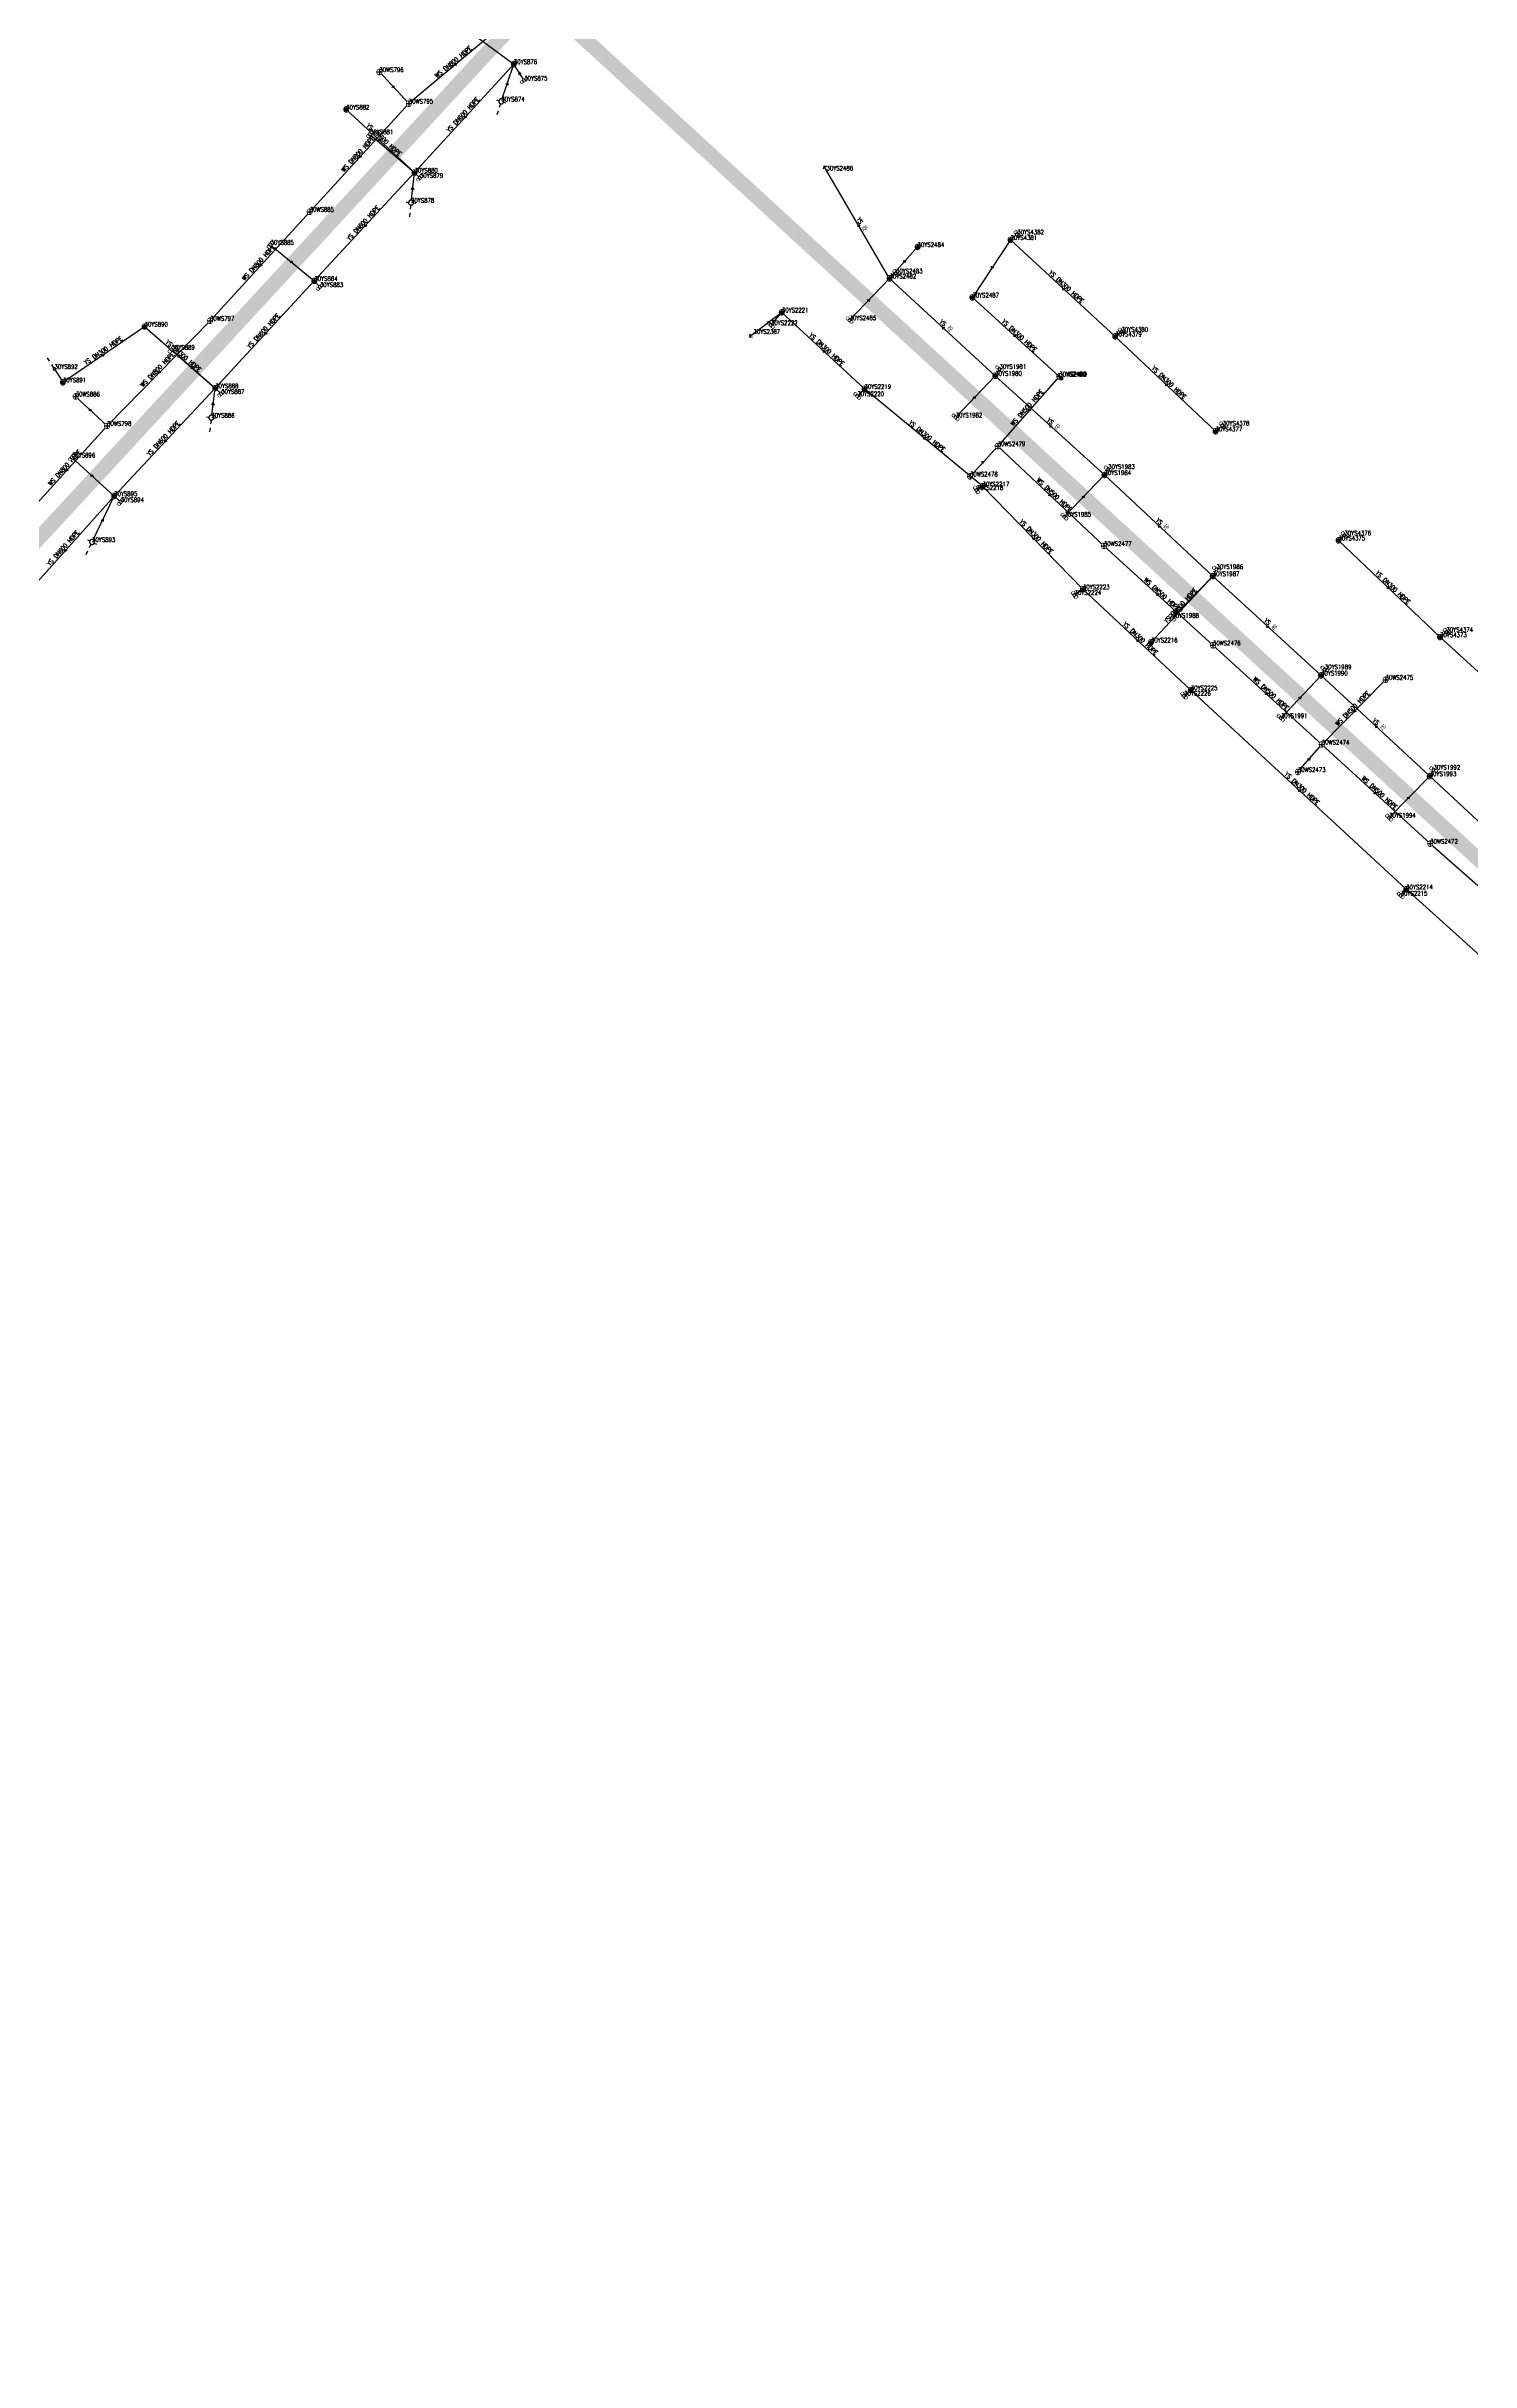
# Model space of a CAD drawing. Extents: x 78813 to 99477, y 2421021 to 2448125.
# Drawn here: x 86662.5 to 86952.1, y 2432917.2 to 2433387.9 of the extents above; entities that cross this region are included whole.
import ezdxf
from ezdxf.enums import TextEntityAlignment as Align

# ---------------------------------------------------------------- set-up
doc = ezdxf.new("R2010")
doc.units = 0
doc.set_wipeout_variables(frame=1)
doc.layers.get('0').update_dxf_attribs({"linetype": 'CONTINUOUS'})
for name, color, linetype in [('DX_WS', 16, 'CONTINUOUS'), ('DX_YS', 42, 'CONTINUOUS'), ('道路', 5, 'CONTINUOUS')]:
    doc.layers.add(name, color=color, linetype=linetype)
for name, color, linetype, true_color in [('WSLINE', 7, 'CONTINUOUS', 0x7f0000), ('YSANNEXE', 7, 'CONTINUOUS', 0xcc9900), ('YSLINE', 7, 'CONTINUOUS', 0xcc9900)]:
    doc.layers.add(name, color=color, linetype=linetype, true_color=true_color)
doc.styles.add('CcNameZT', font='txt.SHX', dxfattribs={"width": 0.8, "bigfont": 'HZTXT.SHX'})
doc.styles.get("Standard").update_dxf_attribs({"font": 'txt.shx', "bigfont": 'hztxt.shx'})

# ---------------------------------------------------------------- blocks, each defined once
blk = doc.blocks.new('PS污水井')
blk.add_lwpolyline([(1, 0), (1, 0.07), (0.99, 0.14), (0.98, 0.21), (0.96, 0.28), (0.94, 0.34), (0.91, 0.41), (0.88, 0.47), (0.85, 0.53), (0.81, 0.59), (0.77, 0.64), (0.72, 0.69), (0.67, 0.74), (0.62, 0.79), (0.56, 0.83), (0.5, 0.87), (0.44, 0.9), (0.37, 0.93), (0.31, 0.95), (0.24, 0.97), (0.17, 0.98), (0.1, 0.99), (0.03, 1), (-0.03, 1), (-0.1, 0.99), (-0.17, 0.98), (-0.24, 0.97), (-0.31, 0.95), (-0.37, 0.93), (-0.44, 0.9), (-0.5, 0.87), (-0.56, 0.83), (-0.62, 0.79), (-0.67, 0.74), (-0.72, 0.69), (-0.77, 0.64), (-0.81, 0.59), (-0.85, 0.53), (-0.88, 0.47), (-0.91, 0.41), (-0.94, 0.34), (-0.96, 0.28), (-0.98, 0.21), (-0.99, 0.14), (-1, 0.07), (-1, 0), (-1, -0.07), (-0.99, -0.14), (-0.98, -0.21), (-0.96, -0.28), (-0.94, -0.34), (-0.91, -0.41), (-0.88, -0.47), (-0.85, -0.53), (-0.81, -0.59), (-0.77, -0.64), (-0.72, -0.69), (-0.67, -0.74), (-0.62, -0.79), (-0.56, -0.83), (-0.5, -0.87), (-0.44, -0.9), (-0.37, -0.93), (-0.31, -0.95), (-0.24, -0.97), (-0.17, -0.98), (-0.1, -0.99), (-0.03, -1), (0.03, -1), (0.1, -0.99), (0.17, -0.98), (0.24, -0.97), (0.31, -0.95), (0.37, -0.93), (0.44, -0.9), (0.5, -0.87), (0.56, -0.83), (0.62, -0.79), (0.67, -0.74), (0.72, -0.69), (0.77, -0.64), (0.81, -0.59), (0.85, -0.53), (0.88, -0.47), (0.91, -0.41), (0.94, -0.34), (0.96, -0.28), (0.98, -0.21), (0.99, -0.14), (1, 0)], close=True)
blk.add_wipeout([(1, 0), (1, 0.07), (0.99, 0.14), (0.98, 0.21), (0.96, 0.28), (0.94, 0.34), (0.91, 0.41), (0.88, 0.47), (0.85, 0.53), (0.81, 0.59), (0.77, 0.64), (0.72, 0.69), (0.67, 0.74), (0.62, 0.79), (0.56, 0.83), (0.5, 0.87), (0.44, 0.9), (0.37, 0.93), (0.31, 0.95), (0.24, 0.97), (0.17, 0.98), (0.1, 0.99), (0.03, 1), (-0.03, 1), (-0.1, 0.99), (-0.17, 0.98), (-0.24, 0.97), (-0.31, 0.95), (-0.37, 0.93), (-0.44, 0.9), (-0.5, 0.87), (-0.56, 0.83), (-0.62, 0.79), (-0.67, 0.74), (-0.72, 0.69), (-0.77, 0.64), (-0.81, 0.59), (-0.85, 0.53), (-0.88, 0.47), (-0.91, 0.41), (-0.94, 0.34), (-0.96, 0.28), (-0.98, 0.21), (-0.99, 0.14), (-1, 0.07), (-1, 0), (-1, -0.07), (-0.99, -0.14), (-0.98, -0.21), (-0.96, -0.28), (-0.94, -0.34), (-0.91, -0.41), (-0.88, -0.47), (-0.85, -0.53), (-0.81, -0.59), (-0.77, -0.64), (-0.72, -0.69), (-0.67, -0.74), (-0.62, -0.79), (-0.56, -0.83), (-0.5, -0.87), (-0.44, -0.9), (-0.37, -0.93), (-0.31, -0.95), (-0.24, -0.97), (-0.17, -0.98), (-0.1, -0.99), (-0.03, -1), (0.03, -1), (0.1, -0.99), (0.17, -0.98), (0.24, -0.97), (0.31, -0.95), (0.37, -0.93), (0.44, -0.9), (0.5, -0.87), (0.56, -0.83), (0.62, -0.79), (0.67, -0.74), (0.72, -0.69), (0.77, -0.64), (0.81, -0.59), (0.85, -0.53), (0.88, -0.47), (0.91, -0.41), (0.94, -0.34), (0.96, -0.28), (0.98, -0.21), (0.99, -0.14)])
for p, q in [((-1, 0), (0, 0)), ((0, 1), (0, 0)), ((0, 0), (0, -1)), ((0, 0), (1, 0))]:
    blk.add_line(p, q)
blk = doc.blocks.new('LX')
for p, q in [((-0.866, 0.5), (0, 0)), ((0, 0), (-0.866, -0.5))]:
    blk.add_line(p, q)
blk = doc.blocks.new('PS出水口')
for points in [[(0, 0), (1.97, 0)], [(1.15, -0.88), (1.97, 0), (1.11, 0.93)]]:
    blk.add_lwpolyline(points)
blk = doc.blocks.new('PS雨水井')
blk.add_lwpolyline([(1, 0), (1, 0.07), (0.99, 0.14), (0.98, 0.21), (0.96, 0.28), (0.94, 0.34), (0.91, 0.41), (0.88, 0.47), (0.85, 0.53), (0.81, 0.59), (0.77, 0.64), (0.72, 0.69), (0.67, 0.74), (0.62, 0.79), (0.56, 0.83), (0.5, 0.87), (0.44, 0.9), (0.37, 0.93), (0.31, 0.95), (0.24, 0.97), (0.17, 0.98), (0.1, 0.99), (0.03, 1), (-0.03, 1), (-0.1, 0.99), (-0.17, 0.98), (-0.24, 0.97), (-0.31, 0.95), (-0.37, 0.93), (-0.44, 0.9), (-0.5, 0.87), (-0.56, 0.83), (-0.62, 0.79), (-0.67, 0.74), (-0.72, 0.69), (-0.77, 0.64), (-0.81, 0.59), (-0.85, 0.53), (-0.88, 0.47), (-0.91, 0.41), (-0.94, 0.34), (-0.96, 0.28), (-0.98, 0.21), (-0.99, 0.14), (-1, 0.07), (-1, 0), (-1, -0.07), (-0.99, -0.14), (-0.98, -0.21), (-0.96, -0.28), (-0.94, -0.34), (-0.91, -0.41), (-0.88, -0.47), (-0.85, -0.53), (-0.81, -0.59), (-0.77, -0.64), (-0.72, -0.69), (-0.67, -0.74), (-0.62, -0.79), (-0.56, -0.83), (-0.5, -0.87), (-0.44, -0.9), (-0.37, -0.93), (-0.31, -0.95), (-0.24, -0.97), (-0.17, -0.98), (-0.1, -0.99), (-0.03, -1), (0.03, -1), (0.1, -0.99), (0.17, -0.98), (0.24, -0.97), (0.31, -0.95), (0.37, -0.93), (0.44, -0.9), (0.5, -0.87), (0.56, -0.83), (0.62, -0.79), (0.67, -0.74), (0.72, -0.69), (0.77, -0.64), (0.81, -0.59), (0.85, -0.53), (0.88, -0.47), (0.91, -0.41), (0.94, -0.34), (0.96, -0.28), (0.98, -0.21), (0.99, -0.14), (1, 0)], close=True)
blk.add_wipeout([(1, 0), (1, 0.07), (0.99, 0.14), (0.98, 0.21), (0.96, 0.28), (0.94, 0.34), (0.91, 0.41), (0.88, 0.47), (0.85, 0.53), (0.81, 0.59), (0.77, 0.64), (0.72, 0.69), (0.67, 0.74), (0.62, 0.79), (0.56, 0.83), (0.5, 0.87), (0.44, 0.9), (0.37, 0.93), (0.31, 0.95), (0.24, 0.97), (0.17, 0.98), (0.1, 0.99), (0.03, 1), (-0.03, 1), (-0.1, 0.99), (-0.17, 0.98), (-0.24, 0.97), (-0.31, 0.95), (-0.37, 0.93), (-0.44, 0.9), (-0.5, 0.87), (-0.56, 0.83), (-0.62, 0.79), (-0.67, 0.74), (-0.72, 0.69), (-0.77, 0.64), (-0.81, 0.59), (-0.85, 0.53), (-0.88, 0.47), (-0.91, 0.41), (-0.94, 0.34), (-0.96, 0.28), (-0.98, 0.21), (-0.99, 0.14), (-1, 0.07), (-1, 0), (-1, -0.07), (-0.99, -0.14), (-0.98, -0.21), (-0.96, -0.28), (-0.94, -0.34), (-0.91, -0.41), (-0.88, -0.47), (-0.85, -0.53), (-0.81, -0.59), (-0.77, -0.64), (-0.72, -0.69), (-0.67, -0.74), (-0.62, -0.79), (-0.56, -0.83), (-0.5, -0.87), (-0.44, -0.9), (-0.37, -0.93), (-0.31, -0.95), (-0.24, -0.97), (-0.17, -0.98), (-0.1, -0.99), (-0.03, -1), (0.03, -1), (0.1, -0.99), (0.17, -0.98), (0.24, -0.97), (0.31, -0.95), (0.37, -0.93), (0.44, -0.9), (0.5, -0.87), (0.56, -0.83), (0.62, -0.79), (0.67, -0.74), (0.72, -0.69), (0.77, -0.64), (0.81, -0.59), (0.85, -0.53), (0.88, -0.47), (0.91, -0.41), (0.94, -0.34), (0.96, -0.28), (0.98, -0.21), (0.99, -0.14)])
for p, q in [((-1, 0), (0, 0)), ((-0.88, 0.48), (0, 0.47)), ((0, 1), (0, 0)), ((0, 0.47), (0.88, 0.47)), ((0, 0), (0, -1)), ((0, 0), (1, 0)), ((-0.88, -0.48), (0, -0.48)), ((0, -0.48), (0.88, -0.48))]:
    blk.add_line(p, q)
blk = doc.blocks.new('PS雨篦')
blk.add_lwpolyline([(-1.5, 0.5), (0, 0.5), (1.5, 0.5), (1.5, -0.5), (0, -0.5), (-1.5, -0.5)], close=True)
blk.add_wipeout([(-1.5, 0.5), (0, 0.5), (1.5, 0.5), (1.5, -0.5), (0, -0.5), (-1.5, -0.5)])
for p, q in [((-0.51, -0.5), (-0.51, 0.5)), ((0.49, -0.5), (0.49, 0.5))]:
    blk.add_line(p, q)
blk = doc.blocks.new('PS预留口')
blk.add_lwpolyline([(4.2, 0), (5.8, 0)])
blk.add_wipeout([(1, 0), (1, 0.07), (0.99, 0.14), (0.98, 0.21), (0.96, 0.28), (0.94, 0.34), (0.91, 0.41), (0.88, 0.47), (0.85, 0.53), (0.81, 0.59), (0.77, 0.64), (0.72, 0.69), (0.67, 0.74), (0.62, 0.79), (0.56, 0.83), (0.5, 0.87), (0.44, 0.9), (0.37, 0.93), (0.31, 0.95), (0.24, 0.97), (0.17, 0.98), (0.1, 0.99), (0.03, 1), (-0.03, 1), (-0.1, 0.99), (-0.17, 0.98), (-0.24, 0.97), (-0.31, 0.95), (-0.37, 0.93), (-0.44, 0.9), (-0.5, 0.87), (-0.56, 0.83), (-0.62, 0.79), (-0.67, 0.74), (-0.72, 0.69), (-0.77, 0.64), (-0.81, 0.59), (-0.85, 0.53), (-0.88, 0.47), (-0.91, 0.41), (-0.94, 0.34), (-0.96, 0.28), (-0.98, 0.21), (-0.99, 0.14), (-1, 0.07), (-1, 0), (-1, -0.07), (-0.99, -0.14), (-0.98, -0.21), (-0.96, -0.28), (-0.94, -0.34), (-0.91, -0.41), (-0.88, -0.47), (-0.85, -0.53), (-0.81, -0.59), (-0.77, -0.64), (-0.72, -0.69), (-0.67, -0.74), (-0.62, -0.79), (-0.56, -0.83), (-0.5, -0.87), (-0.44, -0.9), (-0.37, -0.93), (-0.31, -0.95), (-0.24, -0.97), (-0.17, -0.98), (-0.1, -0.99), (-0.03, -1), (0.03, -1), (0.1, -0.99), (0.17, -0.98), (0.24, -0.97), (0.31, -0.95), (0.37, -0.93), (0.44, -0.9), (0.5, -0.87), (0.56, -0.83), (0.62, -0.79), (0.67, -0.74), (0.72, -0.69), (0.77, -0.64), (0.81, -0.59), (0.85, -0.53), (0.88, -0.47), (0.91, -0.41), (0.94, -0.34), (0.96, -0.28), (0.98, -0.21), (0.99, -0.14)])
blk.add_line((1, 0), (2.6, 0))
blk.add_lwpolyline([(1, 0), (1, 0.07), (0.99, 0.14), (0.98, 0.21), (0.96, 0.28), (0.94, 0.34), (0.91, 0.41), (0.88, 0.47), (0.85, 0.53), (0.81, 0.59), (0.77, 0.64), (0.72, 0.69), (0.67, 0.74), (0.62, 0.79), (0.56, 0.83), (0.5, 0.87), (0.44, 0.9), (0.37, 0.93), (0.31, 0.95), (0.24, 0.97), (0.17, 0.98), (0.1, 0.99), (0.03, 1), (-0.03, 1), (-0.1, 0.99), (-0.17, 0.98), (-0.24, 0.97), (-0.31, 0.95), (-0.37, 0.93), (-0.44, 0.9), (-0.5, 0.87), (-0.56, 0.83), (-0.62, 0.79), (-0.67, 0.74), (-0.72, 0.69), (-0.77, 0.64), (-0.81, 0.59), (-0.85, 0.53), (-0.88, 0.47), (-0.91, 0.41), (-0.94, 0.34), (-0.96, 0.28), (-0.98, 0.21), (-0.99, 0.14), (-1, 0.07), (-1, 0), (-1, -0.07), (-0.99, -0.14), (-0.98, -0.21), (-0.96, -0.28), (-0.94, -0.34), (-0.91, -0.41), (-0.88, -0.47), (-0.85, -0.53), (-0.81, -0.59), (-0.77, -0.64), (-0.72, -0.69), (-0.67, -0.74), (-0.62, -0.79), (-0.56, -0.83), (-0.5, -0.87), (-0.44, -0.9), (-0.37, -0.93), (-0.31, -0.95), (-0.24, -0.97), (-0.17, -0.98), (-0.1, -0.99), (-0.03, -1), (0.03, -1), (0.1, -0.99), (0.17, -0.98), (0.24, -0.97), (0.31, -0.95), (0.37, -0.93), (0.44, -0.9), (0.5, -0.87), (0.56, -0.83), (0.62, -0.79), (0.67, -0.74), (0.72, -0.69), (0.77, -0.64), (0.81, -0.59), (0.85, -0.53), (0.88, -0.47), (0.91, -0.41), (0.94, -0.34), (0.96, -0.28), (0.98, -0.21), (0.99, -0.14), (1, 0)], close=True)
for points in [[(0, 1), (0, 2)], [(0, -2), (0, -1)]]:
    blk.add_lwpolyline(points)
blk = doc.blocks.new('PS非普查')
blk.add_lwpolyline([(3.7, 0), (5.3, 0)])
blk.add_wipeout([(0.5, 0), (0.5, 0.03), (0.5, 0.07), (0.49, 0.1), (0.48, 0.14), (0.47, 0.17), (0.46, 0.2), (0.44, 0.23), (0.42, 0.26), (0.4, 0.29), (0.38, 0.32), (0.36, 0.35), (0.33, 0.37), (0.31, 0.39), (0.28, 0.41), (0.25, 0.43), (0.22, 0.45), (0.19, 0.46), (0.15, 0.48), (0.12, 0.49), (0.09, 0.49), (0.05, 0.5), (0.02, 0.5), (-0.02, 0.5), (-0.05, 0.5), (-0.09, 0.49), (-0.12, 0.49), (-0.15, 0.48), (-0.19, 0.46), (-0.22, 0.45), (-0.25, 0.43), (-0.28, 0.41), (-0.31, 0.39), (-0.33, 0.37), (-0.36, 0.35), (-0.38, 0.32), (-0.4, 0.29), (-0.42, 0.26), (-0.44, 0.23), (-0.46, 0.2), (-0.47, 0.17), (-0.48, 0.14), (-0.49, 0.1), (-0.5, 0.07), (-0.5, 0.03), (-0.5, 0), (-0.5, -0.03), (-0.5, -0.07), (-0.49, -0.1), (-0.48, -0.14), (-0.47, -0.17), (-0.46, -0.2), (-0.44, -0.23), (-0.42, -0.26), (-0.4, -0.29), (-0.38, -0.32), (-0.36, -0.35), (-0.33, -0.37), (-0.31, -0.39), (-0.28, -0.41), (-0.25, -0.43), (-0.22, -0.45), (-0.19, -0.46), (-0.15, -0.48), (-0.12, -0.49), (-0.09, -0.49), (-0.05, -0.5), (-0.02, -0.5), (0.02, -0.5), (0.05, -0.5), (0.09, -0.49), (0.12, -0.49), (0.15, -0.48), (0.19, -0.46), (0.22, -0.45), (0.25, -0.43), (0.28, -0.41), (0.31, -0.39), (0.33, -0.37), (0.36, -0.35), (0.38, -0.32), (0.4, -0.29), (0.42, -0.26), (0.44, -0.23), (0.46, -0.2), (0.47, -0.17), (0.48, -0.14), (0.49, -0.1), (0.5, -0.07)])
blk.add_line((0.5, 0), (2.1, 0))
blk.add_lwpolyline([(0.5, 0), (0.5, 0.03), (0.5, 0.07), (0.49, 0.1), (0.48, 0.14), (0.47, 0.17), (0.46, 0.2), (0.44, 0.23), (0.42, 0.26), (0.4, 0.29), (0.38, 0.32), (0.36, 0.35), (0.33, 0.37), (0.31, 0.39), (0.28, 0.41), (0.25, 0.43), (0.22, 0.45), (0.19, 0.46), (0.15, 0.48), (0.12, 0.49), (0.09, 0.49), (0.05, 0.5), (0.02, 0.5), (-0.02, 0.5), (-0.05, 0.5), (-0.09, 0.49), (-0.12, 0.49), (-0.15, 0.48), (-0.19, 0.46), (-0.22, 0.45), (-0.25, 0.43), (-0.28, 0.41), (-0.31, 0.39), (-0.33, 0.37), (-0.36, 0.35), (-0.38, 0.32), (-0.4, 0.29), (-0.42, 0.26), (-0.44, 0.23), (-0.46, 0.2), (-0.47, 0.17), (-0.48, 0.14), (-0.49, 0.1), (-0.5, 0.07), (-0.5, 0.03), (-0.5, 0), (-0.5, -0.03), (-0.5, -0.07), (-0.49, -0.1), (-0.48, -0.14), (-0.47, -0.17), (-0.46, -0.2), (-0.44, -0.23), (-0.42, -0.26), (-0.4, -0.29), (-0.38, -0.32), (-0.36, -0.35), (-0.33, -0.37), (-0.31, -0.39), (-0.28, -0.41), (-0.25, -0.43), (-0.22, -0.45), (-0.19, -0.46), (-0.15, -0.48), (-0.12, -0.49), (-0.09, -0.49), (-0.05, -0.5), (-0.02, -0.5), (0.02, -0.5), (0.05, -0.5), (0.09, -0.49), (0.12, -0.49), (0.15, -0.48), (0.19, -0.46), (0.22, -0.45), (0.25, -0.43), (0.28, -0.41), (0.31, -0.39), (0.33, -0.37), (0.36, -0.35), (0.38, -0.32), (0.4, -0.29), (0.42, -0.26), (0.44, -0.23), (0.46, -0.2), (0.47, -0.17), (0.48, -0.14), (0.49, -0.1), (0.5, -0.07), (0.5, 0)], close=True)

msp = doc.modelspace()

# ---------------------------------------------------------------- linework, layer by layer
at = {"layer": 'WSLINE'}
for p, q in [((86754.67, 2433391.68), (86736.19, 2433376.22)), ((86730.2, 2433382.65), (86736.19, 2433376.22)), ((86736.19, 2433376.22), (86716.04, 2433354.25)), ((86716.04, 2433354.25), (86695.79, 2433332.1)), ((86695.79, 2433332.1), (86674.85, 2433310.73)), ((86868.44, 2433320.78), (86855.91, 2433306.61)), ((86668.46, 2433316.71), (86674.85, 2433310.73)), ((86674.85, 2433310.73), (86658.13, 2433292.26)), ((86850.3, 2433300.46), (86855.91, 2433306.61)), ((86855.91, 2433306.61), (86877.51, 2433286.32)), ((86877.51, 2433286.32), (86899.68, 2433266.12)), ((86899.68, 2433266.12), (86921.8, 2433245.96)), ((86934.78, 2433259.12), (86921.8, 2433245.96)), ((86916.95, 2433240.38), (86921.8, 2433245.96)), ((86921.8, 2433245.96), (86943.85, 2433225.81)), ((86943.85, 2433225.81), (86965.71, 2433206.52))]:
    msp.add_line(p, q, dxfattribs=at)
at = {"layer": 'YSLINE'}
for p, q in [((86746.71, 2433392.24), (86757.54, 2433384.27)), ((86755, 2433376.68), (86757.54, 2433384.27)), ((86759.65, 2433380.92), (86757.54, 2433384.27)), ((86728.3, 2433370.02), (86737.36, 2433362.21)), ((86736.64, 2433356.1), (86737.36, 2433362.21)), ((86738.45, 2433361.14), (86737.36, 2433362.21)), ((86833.93, 2433340.7), (86821.11, 2433362.64)), ((86858.51, 2433348.53), (86850.76, 2433336.83)), ((86859.9, 2433349.66), (86858.51, 2433348.53)), ((86879.8, 2433328.92), (86858.51, 2433348.53)), ((86708.08, 2433347.54), (86716.98, 2433340.2)), ((86839.63, 2433347.09), (86833.93, 2433340.7)), ((86718.12, 2433338.96), (86716.98, 2433340.2)), ((86825.8, 2433332.21), (86833.93, 2433340.7)), ((86835.23, 2433341.73), (86833.93, 2433340.7)), ((86855.41, 2433320.91), (86833.93, 2433340.7)), ((86812.02, 2433333.79), (86806.26, 2433329.44)), ((86809.82, 2433331.21), (86812.02, 2433333.79)), ((86828.84, 2433318.25), (86812.02, 2433333.79)), ((86665.86, 2433319.58), (86682.46, 2433330.92)), ((86881.06, 2433329.86), (86879.8, 2433328.92)), ((86900.21, 2433309.62), (86879.8, 2433328.92)), ((86687.94, 2433326.23), (86696.83, 2433318.39)), ((86664.15, 2433322.3), (86665.86, 2433319.58)), ((86847.37, 2433312.45), (86855.41, 2433320.91)), ((86856.29, 2433322.32), (86855.41, 2433320.91)), ((86696.05, 2433312.41), (86696.83, 2433318.39)), ((86698.04, 2433317.24), (86696.83, 2433318.39)), ((86827.38, 2433316.78), (86828.84, 2433318.25)), ((86901.66, 2433310.8), (86900.21, 2433309.62)), ((86667.7, 2433304.31), (86676.28, 2433296.46)), ((86869.48, 2433292.28), (86877.62, 2433300.74)), ((86878.37, 2433301.97), (86877.62, 2433300.74)), ((86676.28, 2433296.46), (86656.07, 2433273.88)), ((86671.79, 2433287.12), (86676.28, 2433296.46)), ((86677.61, 2433295.24), (86676.28, 2433296.46)), ((86926.4, 2433288.49), (86925.21, 2433287.45)), ((86925.21, 2433287.45), (86945.85, 2433267.79)), ((86871.55, 2433276.39), (86873.24, 2433277.52)), ((86895.17, 2433257.01), (86873.24, 2433277.52)), ((86891.41, 2433271.72), (86899.64, 2433280.19)), ((86900.39, 2433281.63), (86899.64, 2433280.19)), ((86947.14, 2433268.84), (86945.85, 2433267.79)), ((86945.85, 2433267.79), (86967.41, 2433248.1)), ((86913.48, 2433251.33), (86921.66, 2433260.01)), ((86922.41, 2433261.27), (86921.66, 2433260.01)), ((86893.82, 2433255.89), (86895.17, 2433257.01)), ((86935.5, 2433231.09), (86943.75, 2433239.53)), ((86944.53, 2433240.86), (86943.75, 2433239.53)), ((86937.85, 2433215.25), (86938.97, 2433216.52)), ((87049.77, 2433116.67), (86938.97, 2433216.52))]:
    msp.add_line(p, q, dxfattribs=at)

# ---------------------------------------------------------------- block references
at = {"layer": 'DX_WS', "yscale": 0.5, "zscale": 0.5}
for p, xscale, rotation in [((86745.43, 2433383.95), 0.4999999999623967, 220.015793325307), ((86726.12, 2433365.23), 0.5000000000745004, 227.4642446757911), ((86705.92, 2433343.17), 0.5000000000745004, 227.4642446757911), ((86685.32, 2433321.42), 0.5000000000623607, 225.7453712877373), ((86862.17, 2433313.7), 0.50000000014632, 228.6101602728715), ((86666.49, 2433301.5), 0.5000000000236343, 228.0372024639738), ((86866.71, 2433296.46), 0.5000000000878982, 316.8456606964688), ((86888.6, 2433276.22), 0.4999999999256761, 317.4186185119841), ((86910.74, 2433256.04), 0.4999999999256761, 317.4186185119841), ((86928.29, 2433252.54), 0.5000000001441505, 225.1724135036378), ((86932.83, 2433235.89), 0.4999999999256761, 317.4186185119841)]:
    msp.add_blockref('LX', p, dxfattribs=dict(at, xscale=xscale, rotation=rotation))
at = {"layer": 'DX_YS', "yscale": 0.5, "zscale": 0.5}
for p, xscale, rotation in [((86821.11, 2433362.64, 0.85), 0.5000000000086483, 120.3013914399626), ((86806.26, 2433329.44, 2.45), 0.4999999998689933, 217.0507735621735)]:
    msp.add_blockref('PS出水口', p, dxfattribs=dict(at, xscale=xscale, rotation=rotation))
at = {"layer": 'YSANNEXE'}
for p, xscale, yscale, zscale, rotation in [((86756.27, 2433380.48), 0.4999999999382179, 0.5, 0.5, 71.6197243898459), ((86747.45, 2433373.24), 0.5000000000745004, 0.5, 0.5, 227.4642446757911), ((86732.83, 2433366.12), 0.5000000001204519, 0.5, 0.5, 319.1374918729616), ((86727.17, 2433351.21), 0.5000000000745004, 0.5, 0.5, 227.4642446757911), ((86827.52, 2433351.67), 0.5000000000633974, 0.5, 0.5, 120.3211369729245), ((86712.53, 2433343.87), 0.5000000000007491, 0.5000000000007491, 0.5000000000007491, 320.2834074789125), ((86854.63, 2433342.68), 0.4999999999171427, 0.5, 0.5, 236.6315693824143), ((86869.15, 2433338.72), 0.500000000145689, 0.5, 0.5, 137.509870812667), ((86829.87, 2433336.46), 0.5000000000947901, 0.5, 0.5, 46.40958141678438), ((86706.91, 2433329.3), 0.5000000000745004, 0.5, 0.5, 227.4642446757911), ((86844.67, 2433330.81), 0.500000000145689, 0.5, 0.5, 137.509870812667), ((86859.6, 2433328.81), 0.4999999999871826, 0.5, 0.5, 317.9915762995381), ((86674.16, 2433325.25), 0.4999999999224036, 0.5, 0.5, 34.37746769511482), ((86820.43, 2433326.02), 0.500000000145689, 0.5, 0.5, 137.509870812667), ((86692.39, 2433322.31), 0.4999999998866608, 0.5, 0.5, 318.5645341074481), ((86890.01, 2433319.27), 0.500000000144994, 0.5, 0.5, 136.3639552231507), ((86851.39, 2433316.68), 0.5000000000947901, 0.5, 0.5, 46.40958141678438), ((86866.52, 2433310.83), 0.500000000145689, 0.5, 0.5, 137.509870812667), ((86686.55, 2433307.42), 0.5000000000041096, 0.5, 0.5, 226.8912868717683), ((86840.84, 2433308.35), 0.5000000001337086, 0.5, 0.5, 140.3746597887513), ((86671.99, 2433300.38), 0.4999999999256761, 0.5, 0.5, 317.4186185119841), ((86873.55, 2433296.51), 0.4999999998289463, 0.5, 0.5, 45.83662359235585), ((86674.03, 2433291.79), 0.5000000001845368, 0.5, 0.5, 64.17127306414316), ((86863.04, 2433287.98), 0.4999999998732122, 0.5, 0.5, 134.0721240755114), ((86888.63, 2433290.46), 0.5000000000109518, 0.5, 0.5, 136.9369130337061), ((86666.17, 2433285.17), 0.5000000000236343, 0.5, 0.5, 228.0372024639738), ((86935.53, 2433277.62), 0.5000000001472552, 0.5, 0.5, 316.2727028938216), ((86895.52, 2433275.95), 0.4999999998289463, 0.5, 0.5, 45.83662359235585), ((86910.65, 2433270.1), 0.500000000145689, 0.5, 0.5, 137.509870812667), ((86917.57, 2433255.67), 0.5000000000947901, 0.5, 0.5, 46.40958141678438), ((86932.71, 2433249.77), 0.5000000000109518, 0.5, 0.5, 136.9369130337061), ((86917.07, 2433236.77), 0.500000000145689, 0.5, 0.5, 137.509870812667), ((86939.62, 2433235.31), 0.4999999998289463, 0.5, 0.5, 45.83662359235585)]:
    msp.add_blockref('LX', p, dxfattribs=dict(at, xscale=xscale, yscale=yscale, zscale=zscale, rotation=rotation))

# ---------------------------------------------------------------- texts
at = {"layer": 'DX_WS', "style": 'CcNameZT', "width": 0.8}
for s, rotation, p in [(' WS DN800 HDPE', 39.9057, (86745.27, 2433384.14, 0.07)), (' WS DN800 HDPE', 47.4881, (86725.93, 2433365.4, 0.3)), (' WS DN800 HDPE', 47.5523, (86705.73, 2433343.34, 0.02)), (' WS DN800 HDPE', 45.5728, (86685.14, 2433321.59, 0.08)), (' WS DN500 HDPE', 48.5151, (86861.98, 2433313.86, 0.89)), (' WS DN800 HDPE', 47.8748, (86666.3, 2433301.66, -0.1)), (' WS DN500 HDPE', 316.784, (86866.88, 2433296.65, 0.98)), (' WS DN500 HDPE', 317.6671, (86888.76, 2433276.4, 0.99)), (' WS DN500 HDPE', 317.6561, (86910.91, 2433256.22, 1.13)), (' WS DN500 HDPE', 45.3966, (86928.11, 2433252.72, 1.26)), (' WS DN500 HDPE', 317.5849, (86932.99, 2433236.07, 1.12))]:
    msp.add_text(s, height=0.9, rotation=rotation, dxfattribs=at).set_placement(p, align=Align.CENTER)
at = {"layer": 'DX_YS', "style": 'CcNameZT', "width": 0.8}
for s, rotation, p in [(' YS DN600 HDPE', 47.5578, (86747.27, 2433373.41, 1.6)), (' YS DN600 HDPE', 47.1899, (86726.99, 2433351.38, 1.76)), (' YS 砼', 300.3014, (86827.74, 2433351.8, 1.37)), (' YS DN300 HDPE', 317.3508, (86869.32, 2433338.91, 2.4)), (' YS DN600 HDPE', 47.2819, (86706.72, 2433329.47, 1.62)), (' YS 砼', 317.3451, (86844.84, 2433330.99, 1.38)), (' YS DN300 HDPE', 317.7686, (86859.76, 2433328.99, 2.9)), (' YS DN300 HDPE', 34.3333, (86674.02, 2433325.46, 1.95)), (' YS DN300 HDPE', 316.6184, (86890.18, 2433319.45, 2.23)), (' YS DN600 HDPE', 46.8508, (86686.37, 2433307.59, 1.57)), (' YS 砼', 317.7546, (86866.68, 2433311.01, 1.44)), (' YS 砼', 316.9627, (86888.8, 2433290.65, 1.42)), (' YS DN300 HDPE', 316.3973, (86935.7, 2433277.8, 2.85)), (' YS 砼', 317.5156, (86910.82, 2433270.28, 1.46)), (' YS 砼', 317.1564, (86932.88, 2433249.95, 1.5))]:
    msp.add_text(s, height=0.9, rotation=rotation, dxfattribs=at).set_placement(p, align=Align.CENTER)
at = {"layer": 'DX_YS', "width": 0.8}
msp.add_text('30YS2486', height=0.9, dxfattribs=at).set_placement((86821.11, 2433362.64, 0.85))

# ---------------------------------------------------------------- next in the draw order: block references
at = {"layer": 'DX_WS', "xscale": 0.5, "yscale": 0.5, "zscale": 0.5}
for p in [(86730.2, 2433382.65, 0.45), (86736.19, 2433376.22, 0.3), (86716.04, 2433354.25, 0.02), (86695.79, 2433332.1, 0.08), (86868.44, 2433320.78, 0.89), (86668.46, 2433316.71, 0.1), (86674.85, 2433310.73, -0.1), (86855.91, 2433306.61, 0.99), (86850.3, 2433300.46, 2.06), (86877.51, 2433286.32, 0.99), (86899.68, 2433266.12, 1.13), (86934.78, 2433259.12, 1.26), (86921.8, 2433245.96, 1.12), (86916.95, 2433240.38, 1.11), (86943.85, 2433225.81, 1.1)]:
    msp.add_blockref('PS污水井', p, dxfattribs=at)
at = {"layer": 'DX_YS', "yscale": 0.5, "zscale": 0.5}
for name, p, xscale, rotation in [('PS雨篦', (86708.08, 2433347.54, 2.78), 0.4999999998241441, 230.4984431609901), ('PS雨篦', (86825.8, 2433332.21, 2.78), 0.4999999999831785, 316.2512823513062), ('PS非普查', (86664.15, 2433322.3, 2.02), 0.5000000001602614, 122.1583276733822), ('PS雨篦', (86901.66, 2433310.8, 2.88), 0.5000000000819275, 129.2019854413643), ('PS雨篦', (86667.7, 2433304.31, 2.59), 0.5000000001017815, 227.5246829026621), ('PS预留口', (86671.79, 2433287.12, 2.11), 0.5000000001103281, 244.3298908058558), ('PS雨篦', (86926.4, 2433288.49, 3.49), 0.5000000000913442, 131.2749429396551), ('PS雨篦', (86947.14, 2433268.84, 2.87), 0.4999999998288641, 129.2848146810277)]:
    msp.add_blockref(name, p, dxfattribs=dict(at, xscale=xscale, rotation=rotation))
at = {"layer": 'DX_YS', "xscale": 0.5, "yscale": 0.5, "zscale": 0.5}
for p in [(86858.51, 2433348.53, 2.63), (86839.63, 2433347.09, 1.78), (86833.93, 2433340.7, 1.37), (86812.02, 2433333.79, 3.16), (86879.8, 2433328.92, 2.4)]:
    msp.add_blockref('PS雨水井', p, dxfattribs=at)

# ---------------------------------------------------------------- next in the draw order: linework, layer by layer
at = {"layer": 'YSLINE'}
for p, q in [((86757.54, 2433384.27), (86737.36, 2433362.21)), ((86723.46, 2433375.04), (86737.36, 2433362.21)), ((86737.36, 2433362.21), (86716.98, 2433340.2)), ((86716.98, 2433340.2), (86696.83, 2433318.39)), ((86850.76, 2433336.83), (86868.44, 2433320.78)), ((86682.46, 2433330.92), (86696.83, 2433318.39)), ((86877.62, 2433300.74), (86855.41, 2433320.91)), ((86696.83, 2433318.39), (86676.28, 2433296.46)), ((86852.84, 2433298.44), (86828.84, 2433318.25)), ((86899.64, 2433280.19), (86877.62, 2433300.74)), ((86851.63, 2433297.71), (86852.84, 2433298.44)), ((86873.24, 2433277.52), (86852.84, 2433298.44)), ((86887.07, 2433266.72), (86899.64, 2433280.19)), ((86921.66, 2433260.01), (86899.64, 2433280.19)), ((86943.75, 2433239.53), (86921.66, 2433260.01)), ((86938.97, 2433216.52), (86895.17, 2433257.01)), ((86965.73, 2433219.05), (86943.75, 2433239.53))]:
    msp.add_line(p, q, dxfattribs=at)

# ---------------------------------------------------------------- next in the draw order: block references
at = {"layer": 'DX_WS', "yscale": 0.5, "zscale": 0.5}
for p, xscale, rotation in [((86733.19, 2433379.44), 0.4999999998299261, 312.8349561583958), ((86671.65, 2433313.72), 0.5000000000878982, 316.8456606964688), ((86853.1, 2433303.54), 0.4999999998621667, 47.55549698130921), ((86919.37, 2433243.17), 0.5000000000786358, 49.27437038812209)]:
    msp.add_blockref('LX', p, dxfattribs=dict(at, xscale=xscale, rotation=rotation))
at = {"layer": 'DX_YS', "yscale": 0.5, "zscale": 0.5}
for name, p, xscale, rotation in [('PS雨篦', (86859.9, 2433349.66, 3.24), 0.5000000001806806, 129.1032998824785), ('PS雨篦', (86835.23, 2433341.73, 2.85), 0.499999999893482, 128.3415316124196), ('PS雨篦', (86809.82, 2433331.21, 3.59), 0.4999999998560682, 319.5786953705392), ('PS雨篦', (86881.06, 2433329.86, 2.75), 0.4999999999583059, 126.5736908669824), ('PS出水口', (86868.44, 2433320.78, 2.53), 0.4999999999564628, 317.7686029673762)]:
    msp.add_blockref(name, p, dxfattribs=dict(at, xscale=xscale, rotation=rotation))
at = {"layer": 'DX_YS', "xscale": 0.5, "yscale": 0.5, "zscale": 0.5}
for p in [(86900.21, 2433309.62, 2.23), (86925.21, 2433287.45, 2.85), (86945.85, 2433267.79, 2.33)]:
    msp.add_blockref('PS雨水井', p, dxfattribs=at)

# ---------------------------------------------------------------- next in the draw order: texts
at = {"layer": 'DX_WS', "style": 'CcNameZT', "width": 0.8}
for s, p in [('30WS796', (86730.2, 2433382.65, 0.45)), ('30WS795', (86736.19, 2433376.22, 0.3)), ('30WS885', (86716.04, 2433354.25, 0.02)), ('30WS797', (86695.79, 2433332.1, 0.08)), ('30WS2480', (86868.44, 2433320.78, 0.89)), ('30WS886', (86668.46, 2433316.71, 0.1)), ('30WS798', (86674.85, 2433310.73, -0.1)), ('30WS2479', (86855.91, 2433306.61, 0.99)), ('30WS2478', (86850.3, 2433300.46, 2.06)), ('30WS2477', (86877.51, 2433286.32, 0.99)), ('30WS2476', (86899.68, 2433266.12, 1.13)), ('30WS2475', (86934.78, 2433259.12, 1.26)), ('30WS2474', (86921.8, 2433245.96, 1.12)), ('30WS2473', (86916.95, 2433240.38, 1.11)), ('30WS2472', (86943.85, 2433225.81, 1.1))]:
    msp.add_text(s, height=0.9, dxfattribs=at).set_placement(p)
at = {"layer": 'DX_YS', "width": 0.8}
for s, p in [('30YS885', (86708.08, 2433347.54, 2.78)), ('30YS2484', (86839.63, 2433347.09, 1.78)), ('30YS2485', (86825.8, 2433332.21, 2.78)), ('30YS2480', (86868.44, 2433320.78, 2.53)), ('30YS896', (86667.7, 2433304.31, 2.59)), ('30YS893', (86671.79, 2433287.12, 2.11))]:
    msp.add_text(s, height=0.9, dxfattribs=at).set_placement(p)
at = {"layer": 'DX_YS', "style": 'CcNameZT', "width": 0.8}
for s, rotation, p in [(' YS DN300 HDPE', 317.2833, (86820.6, 2433326.2, 2.91)), (' YS DN600 HDPE', 48.1733, (86665.99, 2433285.34, 1.57)), (' YS DN300 HDPE', 317.2569, (86917.24, 2433236.95, 2.68))]:
    msp.add_text(s, height=0.9, rotation=rotation, dxfattribs=at).set_placement(p, align=Align.CENTER)

# ---------------------------------------------------------------- next in the draw order: block references
at = {"layer": 'DX_YS', "yscale": 0.5, "zscale": 0.5}
for name, p, xscale, rotation in [('PS雨篦', (86759.65, 2433380.92, 2.59), 0.4999999999698681, 32.20433139727039), ('PS预留口', (86755, 2433376.68, 2.01), 0.500000000127146, 251.5243292423243), ('PS雨篦', (86728.3, 2433370.02, 2.87), 0.5000000000335227, 229.2496507648335), ('PS预留口', (86736.64, 2433356.1, 2.32), 0.499999999970392, 263.2733055748244), ('PS雨篦', (86718.12, 2433338.96, 2.73), 0.4999999999212226, 42.47282261212413), ('PS雨篦', (86687.94, 2433326.23, 2.61), 0.5000000000034335, 228.583154692849), ('PS雨篦', (86698.04, 2433317.24, 2.58), 0.5000000001415664, 46.39123033497223), ('PS预留口', (86696.05, 2433312.41, 2.15), 0.4999999999714645, 262.5133113494312), ('PS雨篦', (86847.37, 2433312.45, 2.9), 0.5000000001019254, 316.4437173981453), ('PS雨篦', (86677.61, 2433295.24, 2.6), 0.5000000001583117, 47.60664224263134), ('PS雨篦', (86869.48, 2433292.28, 3), 0.5000000000911612, 316.1105918239525), ('PS雨篦', (86891.41, 2433271.72, 2.88), 0.5000000001425661, 315.8303154692395), ('PS雨篦', (86913.48, 2433251.33, 2.95), 0.4999999999958443, 316.6803934474764), ('PS雨篦', (86935.5, 2433231.09, 2.9), 0.4999999999751336, 315.621300680689)]:
    msp.add_blockref(name, p, dxfattribs=dict(at, xscale=xscale, rotation=rotation))
at = {"layer": 'DX_YS', "xscale": 0.5, "yscale": 0.5, "zscale": 0.5}
for p in [(86723.46, 2433375.04, 1.8), (86737.36, 2433362.21, 1.76), (86850.76, 2433336.83, 2.9), (86682.46, 2433330.92, 1.7), (86665.86, 2433319.58, 1.95), (86855.41, 2433320.91, 1.38), (86828.84, 2433318.25, 2.91), (86877.62, 2433300.74, 1.44), (86852.84, 2433298.44, 2.76), (86873.24, 2433277.52, 2.74), (86899.64, 2433280.19, 1.42), (86887.07, 2433266.72, 2.11), (86921.66, 2433260.01, 1.46), (86895.17, 2433257.01, 2.95), (86943.75, 2433239.53, 1.5), (86938.97, 2433216.52, 2.68)]:
    msp.add_blockref('PS雨水井', p, dxfattribs=at)
at = {"layer": 'YSANNEXE', "yscale": 0.5, "zscale": 0.5}
for p, xscale, rotation in [((86836.78, 2433343.89), 0.5000000000236343, 228.0372024639738), ((86809.14, 2433331.61), 0.5000000000978088, 217.1510043685647)]:
    msp.add_blockref('LX', p, dxfattribs=dict(at, xscale=xscale, rotation=rotation))

# ---------------------------------------------------------------- next in the draw order: texts
at = {"layer": 'DX_YS', "width": 0.8}
for s, p in [('30YS4381', (86858.51, 2433348.53, 2.63)), ('30YS4382', (86859.9, 2433349.66, 3.24)), ('30YS2482', (86833.93, 2433340.7, 1.37)), ('30YS2483', (86835.23, 2433341.73, 2.85)), ('30YS2221', (86812.02, 2433333.79, 3.16)), ('30YS2387', (86806.26, 2433329.44, 2.45)), ('30YS2222', (86809.82, 2433331.21, 3.59)), ('30YS4379', (86879.8, 2433328.92, 2.4)), ('30YS4380', (86881.06, 2433329.86, 2.75)), ('30YS4377', (86900.21, 2433309.62, 2.23)), ('30YS4378', (86901.66, 2433310.8, 2.88)), ('30YS4375', (86925.21, 2433287.45, 2.85)), ('30YS4376', (86926.4, 2433288.49, 3.49)), ('30YS4373', (86945.85, 2433267.79, 2.33)), ('30YS4374', (86947.14, 2433268.84, 2.87))]:
    msp.add_text(s, height=0.9, dxfattribs=at).set_placement(p)

# ---------------------------------------------------------------- next in the draw order: block references
at = {"layer": 'DX_YS', "xscale": 0.5, "yscale": 0.5, "zscale": 0.5}
for p in [(86757.54, 2433384.27, 1.6), (86716.98, 2433340.2, 1.62), (86696.83, 2433318.39, 1.57), (86676.28, 2433296.46, 1.57)]:
    msp.add_blockref('PS雨水井', p, dxfattribs=at)
at = {"layer": 'DX_YS', "yscale": 0.5, "zscale": 0.5}
for p, xscale, rotation in [((86738.45, 2433361.14, 2.85), 0.5000000000996677, 45.39732914345169), ((86856.29, 2433322.32, 2.9), 0.4999999998778267, 148.0055993309658), ((86827.38, 2433316.78, 3.23), 0.4999999999456416, 315.2341776367023), ((86878.37, 2433301.97, 2.94), 0.5000000000946284, 148.7423514219435), ((86851.63, 2433297.71, 3.47), 0.4999999999868203, 301.0880151004059), ((86900.39, 2433281.63, 2.91), 0.499999999922554, 152.554270564142), ((86871.55, 2433276.39, 3.34), 0.4999999998314409, 303.6744172339522), ((86922.41, 2433261.27, 2.96), 0.5000000000142755, 149.1707087945825), ((86893.82, 2433255.89, 3.85), 0.4999999999034694, 309.644462592192), ((86944.53, 2433240.86, 2.98), 0.5000000001087936, 149.5854282597022), ((86937.85, 2433215.25, 3.57), 0.500000000134403, 318.655264375033)]:
    msp.add_blockref('PS雨篦', p, dxfattribs=dict(at, xscale=xscale, rotation=rotation))
at = {"layer": 'YSANNEXE', "yscale": 0.5, "zscale": 0.5}
for p, xscale, rotation in [((86730.41, 2433368.62), 0.4999999999256761, 317.4186185119841), ((86689.65, 2433324.65), 0.5000000001204519, 319.1374918729616), ((86696.44, 2433315.4), 0.4999999999038306, 82.50592249777051), ((86893.35, 2433273.45), 0.5000000000658894, 46.98253920664027), ((86884.2, 2433267.26), 0.5000000000109518, 136.9369130337061)]:
    msp.add_blockref('LX', p, dxfattribs=dict(at, xscale=xscale, rotation=rotation))

# ---------------------------------------------------------------- next in the draw order: texts
at = {"layer": 'DX_YS', "width": 0.8}
for s, p in [('30YS882', (86723.46, 2433375.04, 1.8)), ('30YS874', (86755, 2433376.68, 2.01)), ('30YS881', (86728.3, 2433370.02, 2.87)), ('30YS878', (86736.64, 2433356.1, 2.32)), ('30YS2487', (86850.76, 2433336.83, 2.9)), ('30YS890', (86682.46, 2433330.92, 1.7)), ('30YS889', (86687.94, 2433326.23, 2.61)), ('30YS892', (86664.15, 2433322.3, 2.02)), ('30YS891', (86665.86, 2433319.58, 1.95)), ('30YS886', (86696.05, 2433312.41, 2.15)), ('30YS1982', (86847.37, 2433312.45, 2.9)), ('30YS1985', (86869.48, 2433292.28, 3)), ('30YS1988', (86891.41, 2433271.72, 2.88)), ('30YS2216', (86887.07, 2433266.72, 2.11)), ('30YS1991', (86913.48, 2433251.33, 2.95)), ('30YS1994', (86935.5, 2433231.09, 2.9))]:
    msp.add_text(s, height=0.9, dxfattribs=at).set_placement(p)
at = {"layer": 'DX_YS', "style": 'CcNameZT', "width": 0.8}
for s, rotation, p in [(' YS DN600 HDPE', 317.2903, (86730.58, 2433368.81, 1.8)), (' YS DN300 HDPE', 318.9105, (86689.81, 2433324.84, 1.7)), (' YS DN300 HDPE', 320.4531, (86841, 2433308.54, 2.76)), (' YS DN300 HDPE', 314.2815, (86863.22, 2433288.15, 2.74)), (' YS DN600 HDPE', 46.9737, (86893.17, 2433273.63, 2.11)), (' YS DN300 HDPE', 316.9122, (86884.37, 2433267.45, 2.95))]:
    msp.add_text(s, height=0.9, rotation=rotation, dxfattribs=at).set_placement(p, align=Align.CENTER)

# ---------------------------------------------------------------- next in the draw order: linework, layer by layer
at = {"layer": '道路', "const_width": 3, "flags": 128}
for points in [[(85547.9, 2432090.4), (86090.88, 2432670.56), (87397.27, 2434085.09)], [(87836.65, 2432412.45), (86739.68, 2433418.96)]]:
    msp.add_lwpolyline(points, dxfattribs=at)

# ---------------------------------------------------------------- next in the draw order: block references
at = {"layer": 'YSANNEXE', "yscale": 0.5, "zscale": 0.5}
for p, xscale, rotation in [((86758.6, 2433382.6), 0.4999999999095871, 122.0400103693846), ((86737, 2433359.15), 0.5000000001361344, 83.078880296001)]:
    msp.add_blockref('LX', p, dxfattribs=dict(at, xscale=xscale, rotation=rotation))

# ---------------------------------------------------------------- next in the draw order: texts
at = {"layer": 'DX_YS', "width": 0.8}
for s, p in [('30YS876', (86757.54, 2433384.27, 1.6)), ('30YS875', (86759.65, 2433380.92, 2.59)), ('30YS880', (86737.36, 2433362.21, 1.76)), ('30YS879', (86738.45, 2433361.14, 2.85)), ('30YS884', (86716.98, 2433340.2, 1.62)), ('30YS883', (86718.12, 2433338.96, 2.73)), ('30YS1980', (86855.41, 2433320.91, 1.38)), ('30YS1981', (86856.29, 2433322.32, 2.9)), ('30YS888', (86696.83, 2433318.39, 1.57)), ('30YS887', (86698.04, 2433317.24, 2.58)), ('30YS2220', (86827.38, 2433316.78, 3.23)), ('30YS2219', (86828.84, 2433318.25, 2.91)), ('30YS1984', (86877.62, 2433300.74, 1.44)), ('30YS1983', (86878.37, 2433301.97, 2.94)), ('30YS895', (86676.28, 2433296.46, 1.57)), ('30YS894', (86677.61, 2433295.24, 2.6)), ('30YS2218', (86851.63, 2433297.71, 3.47)), ('30YS2217', (86852.84, 2433298.44, 2.76)), ('30YS1986', (86900.39, 2433281.63, 2.91)), ('30YS2224', (86871.55, 2433276.39, 3.34)), ('30YS2223', (86873.24, 2433277.52, 2.74)), ('30YS1987', (86899.64, 2433280.19, 1.42)), ('30YS1990', (86921.66, 2433260.01, 1.46)), ('30YS1989', (86922.41, 2433261.27, 2.96)), ('30YS2226', (86893.82, 2433255.89, 3.85)), ('30YS2225', (86895.17, 2433257.01, 2.95)), ('30YS1993', (86943.75, 2433239.53, 1.5)), ('30YS1992', (86944.53, 2433240.86, 2.98)), ('30YS2215', (86937.85, 2433215.25, 3.57)), ('30YS2214', (86938.97, 2433216.52, 2.68))]:
    msp.add_text(s, height=0.9, dxfattribs=at).set_placement(p)

doc.saveas('drawing.dxf')
